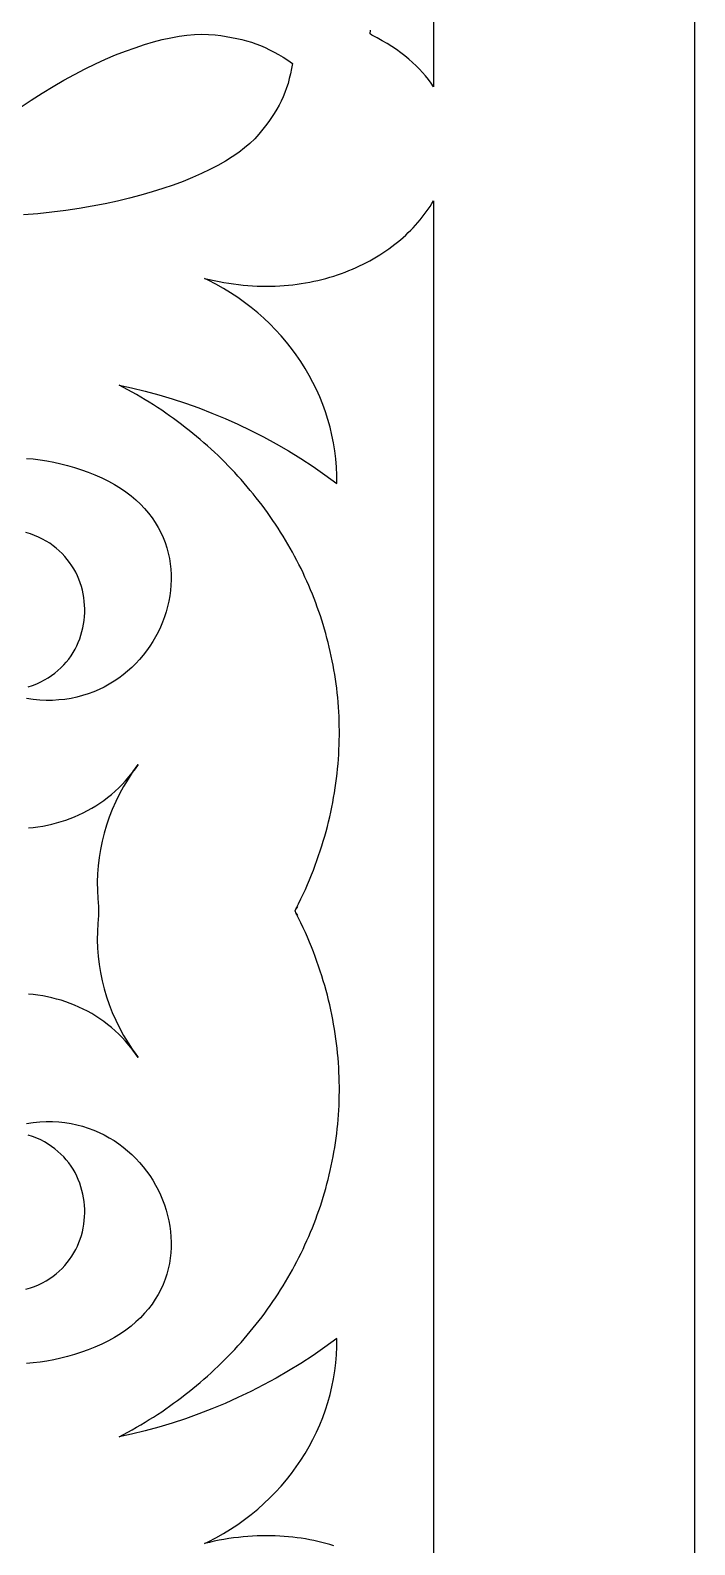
# Model space of a CAD drawing. Extents: x 2430 to 3430, y -1053 to 947.
# Drawn here: x 3302.3 to 3429.6, y -173.9 to 116 of the extents above; entities that cross this region are included whole.
import ezdxf

# ---------------------------------------------------------------- set-up
doc = ezdxf.new("R2010")
doc.units = 0
doc.layers.add('LAYER_1', color=18, linetype='CONTINUOUS')

msp = doc.modelspace()

# ---------------------------------------------------------------- linework, layer by layer
at = {"layer": 'LAYER_1'}
for points in [[(2429.56, -1052.54), (3429.56, -1052.54), (3429.56, 947.46), (2429.56, 947.46)], [(3322.41, -25.37), (3321.87, -26.11), (3321.99, -25.93), (3322.97, -24.56)]]:
    msp.add_lwpolyline(points, close=True, dxfattribs=at)
for points in [[(3379.56, 135.6), (3379.56, 105.21), (3379.09, 105.9), (3378.58, 106.58), (3378.04, 107.26), (3377.46, 107.93), (3376.85, 108.59), (3376.2, 109.23), (3375.52, 109.87), (3374.8, 110.5), (3374.05, 111.12), (3373.26, 111.72), (3372.43, 112.32), (3371.56, 112.9), (3370.66, 113.47), (3369.72, 114.02), (3368.74, 114.56), (3367.72, 115.08), (3367.42, 115.31), (3367.51, 116.02)], [(3300.41, 101.23), (3302.53, 102.64), (3304.63, 103.98), (3306.72, 105.25), (3308.78, 106.44), (3310.82, 107.56), (3312.84, 108.6), (3314.82, 109.57), (3316.77, 110.46), (3318.69, 111.28), (3320.57, 112.02), (3322.4, 112.68), (3324.19, 113.27), (3325.93, 113.78), (3327.61, 114.22), (3329.25, 114.58), (3330.82, 114.86), (3332.34, 115.07), (3333.78, 115.2), (3335.17, 115.25), (3336.48, 115.23), (3337.72, 115.12), (3338.81, 114.99), (3339.87, 114.83), (3340.89, 114.65), (3341.87, 114.45), (3342.83, 114.23), (3343.76, 113.98), (3344.67, 113.71), (3345.56, 113.4), (3346.44, 113.07), (3347.31, 112.7), (3348.17, 112.29), (3349.03, 111.85), (3349.89, 111.37), (3350.76, 110.85), (3351.64, 110.29), (3352.53, 109.68), (3352.36, 108.67), (3352.16, 107.69), (3351.94, 106.75), (3351.69, 105.85), (3351.41, 104.97), (3351.1, 104.12), (3350.76, 103.29), (3350.39, 102.47), (3349.98, 101.67), (3349.54, 100.88), (3349.06, 100.09), (3348.55, 99.31), (3348, 98.52), (3347.41, 97.73), (3346.1, 96.11), (3345.31, 95.23), (3344.39, 94.35), (3343.38, 93.48), (3342.25, 92.63), (3341.02, 91.78), (3339.69, 90.95), (3338.26, 90.13), (3336.74, 89.34), (3335.12, 88.56), (3333.4, 87.81), (3331.6, 87.08), (3329.71, 86.37), (3327.73, 85.69), (3325.68, 85.05), (3323.54, 84.43), (3321.32, 83.85), (3319.03, 83.31), (3316.66, 82.8), (3314.22, 82.33), (3311.72, 81.91), (3309.14, 81.52), (3306.5, 81.19), (3303.8, 80.9), (3301.04, 80.66)], [(3360.45, -174.14), (3359.71, -173.91), (3358.96, -173.69), (3358.19, -173.49), (3357.42, -173.3), (3356.64, -173.13), (3355.85, -172.97), (3355.05, -172.82), (3354.24, -172.69), (3353.43, -172.58), (3352.61, -172.47), (3351.78, -172.39), (3350.94, -172.32), (3350.1, -172.26), (3349.24, -172.22), (3348.38, -172.2), (3347.52, -172.19), (3346.64, -172.2), (3345.76, -172.23), (3344.88, -172.27), (3343.98, -172.34), (3343.08, -172.41), (3342.18, -172.51), (3341.27, -172.63), (3340.35, -172.76), (3339.43, -172.91), (3338.5, -173.08), (3337.56, -173.27), (3336.63, -173.48), (3335.68, -173.71), (3336.43, -173.35), (3337.9, -172.58), (3339.32, -171.77), (3340.71, -170.92), (3342.06, -170.02), (3343.37, -169.09), (3344.65, -168.11), (3345.88, -167.1), (3347.06, -166.05), (3348.21, -164.96), (3349.31, -163.84), (3350.37, -162.69), (3351.38, -161.5), (3352.35, -160.28), (3353.27, -159.04), (3354.15, -157.76), (3354.97, -156.46), (3355.75, -155.13), (3356.47, -153.77), (3357.15, -152.4), (3357.77, -150.99), (3358.35, -149.57), (3358.87, -148.13), (3359.33, -146.67), (3359.74, -145.19), (3360.1, -143.69), (3360.4, -142.18), (3360.64, -140.66), (3360.83, -139.12), (3360.95, -137.57), (3361.02, -136.01), (3361.03, -134.44), (3358.77, -136.1), (3356.48, -137.69), (3354.15, -139.2), (3351.8, -140.65), (3349.41, -142.03), (3347, -143.34), (3344.57, -144.59), (3342.11, -145.76), (3339.63, -146.87), (3337.13, -147.91), (3334.6, -148.88), (3332.06, -149.79), (3329.51, -150.63), (3326.93, -151.4), (3324.34, -152.11), (3321.74, -152.75), (3319.37, -153.27), (3320.21, -152.83), (3321.05, -152.37), (3321.88, -151.91), (3322.71, -151.44), (3323.52, -150.96), (3324.33, -150.47), (3325.13, -149.98), (3325.93, -149.48), (3326.72, -148.97), (3327.5, -148.45), (3328.27, -147.92), (3329.03, -147.38), (3329.79, -146.84), (3330.54, -146.29), (3331.29, -145.73), (3332.02, -145.17), (3332.75, -144.6), (3333.47, -144.02), (3334.18, -143.43), (3334.89, -142.84), (3335.58, -142.23), (3336.27, -141.63), (3336.95, -141.01), (3337.62, -140.39), (3338.29, -139.76), (3338.94, -139.12), (3339.59, -138.48), (3340.23, -137.83), (3340.86, -137.18), (3341.48, -136.52), (3342.1, -135.85), (3342.71, -135.18), (3343.3, -134.5), (3343.89, -133.81), (3344.47, -133.12), (3345.04, -132.42), (3345.61, -131.72), (3346.16, -131.01), (3346.71, -130.29), (3347.24, -129.57), (3347.77, -128.84), (3348.29, -128.11), (3348.8, -127.37), (3349.3, -126.63), (3349.79, -125.88), (3350.27, -125.13), (3350.74, -124.37), (3351.2, -123.61), (3351.66, -122.84), (3352.1, -122.07), (3352.54, -121.29), (3352.96, -120.5), (3353.38, -119.72), (3353.78, -118.93), (3354.18, -118.13), (3354.57, -117.33), (3354.94, -116.52), (3355.31, -115.71), (3355.67, -114.9), (3356.01, -114.08), (3356.35, -113.26), (3356.68, -112.44), (3356.99, -111.61), (3357.3, -110.77), (3357.6, -109.94), (3357.88, -109.1), (3358.16, -108.25), (3358.42, -107.4), (3358.68, -106.55), (3358.92, -105.7), (3359.15, -104.84), (3359.38, -103.98), (3359.59, -103.12), (3359.79, -102.25), (3359.98, -101.38), (3360.16, -100.51), (3360.33, -99.63), (3360.49, -98.75), (3360.64, -97.87), (3360.77, -96.99), (3360.9, -96.1), (3361.01, -95.21), (3361.11, -94.32), (3361.2, -93.43), (3361.28, -92.53), (3361.35, -91.64), (3361.41, -90.74), (3361.46, -89.84), (3361.49, -88.93), (3361.51, -88.03), (3361.52, -87.12), (3361.52, -86.21), (3361.51, -85.3), (3361.49, -84.39), (3361.45, -83.48), (3361.4, -82.56), (3361.34, -81.65), (3361.27, -80.73), (3361.19, -79.81), (3361.09, -78.89), (3360.98, -77.97), (3360.86, -77.05), (3360.73, -76.13), (3360.58, -75.21), (3360.43, -74.29), (3360.26, -73.36), (3360.07, -72.44), (3359.88, -71.51), (3359.67, -70.59), (3359.45, -69.66), (3359.22, -68.74), (3358.97, -67.81), (3358.71, -66.89), (3358.44, -65.96), (3358.16, -65.04), (3357.86, -64.11), (3357.55, -63.18), (3357.23, -62.26), (3356.89, -61.34), (3356.54, -60.41), (3356.18, -59.49), (3355.8, -58.57), (3355.41, -57.64), (3355.01, -56.72), (3354.59, -55.8), (3354.16, -54.88), (3353.72, -53.96), (3353.26, -53.05), (3353.51, -53.45), (3353.28, -53.05), (3353.04, -52.59), (3353.28, -52.13), (3353.51, -51.73), (3353.26, -52.14), (3353.72, -51.22), (3354.16, -50.3), (3354.59, -49.38), (3355.01, -48.46), (3355.41, -47.54), (3355.8, -46.62), (3356.18, -45.7), (3356.54, -44.77), (3356.89, -43.85), (3357.23, -42.92), (3357.55, -42), (3357.86, -41.07), (3358.16, -40.15), (3358.44, -39.22), (3358.71, -38.3), (3358.97, -37.37), (3359.22, -36.45), (3359.45, -35.52), (3359.67, -34.6), (3359.88, -33.67), (3360.07, -32.75), (3360.26, -31.82), (3360.43, -30.9), (3360.58, -29.98), (3360.73, -29.05), (3360.86, -28.13), (3360.98, -27.21), (3361.09, -26.29), (3361.19, -25.37), (3361.27, -24.45), (3361.34, -23.54), (3361.4, -22.62), (3361.45, -21.71), (3361.49, -20.79), (3361.51, -19.88), (3361.52, -18.97), (3361.52, -18.06), (3361.51, -17.16), (3361.49, -16.25), (3361.46, -15.35), (3361.41, -14.45), (3361.35, -13.55), (3361.28, -12.65), (3361.2, -11.75), (3361.11, -10.86), (3361.01, -9.97), (3360.9, -9.08), (3360.77, -8.2), (3360.64, -7.31), (3360.49, -6.43), (3360.33, -5.55), (3360.16, -4.68), (3359.98, -3.81), (3359.79, -2.94), (3359.59, -2.07), (3359.38, -1.2), (3359.15, -0.34), (3358.92, 0.51), (3358.68, 1.37), (3358.42, 2.22), (3358.16, 3.07), (3357.88, 3.91), (3357.6, 4.75), (3357.3, 5.59), (3356.99, 6.42), (3356.68, 7.25), (3356.35, 8.08), (3356.01, 8.9), (3355.67, 9.72), (3355.31, 10.53), (3354.94, 11.34), (3354.57, 12.14), (3354.18, 12.95), (3353.78, 13.74), (3353.38, 14.53), (3352.96, 15.32), (3352.54, 16.1), (3352.1, 16.88), (3351.66, 17.65), (3351.2, 18.42), (3350.74, 19.19), (3350.27, 19.94), (3349.79, 20.7), (3349.3, 21.45), (3348.8, 22.19), (3348.29, 22.93), (3347.77, 23.66), (3347.24, 24.38), (3346.71, 25.11), (3346.16, 25.82), (3345.61, 26.53), (3345.04, 27.24), (3344.47, 27.93), (3343.89, 28.63), (3343.3, 29.31), (3342.71, 29.99), (3342.1, 30.67), (3341.48, 31.33), (3340.86, 32), (3340.23, 32.65), (3339.59, 33.3), (3338.94, 33.94), (3338.29, 34.58), (3337.62, 35.21), (3336.95, 35.83), (3336.27, 36.44), (3335.58, 37.05), (3334.89, 37.65), (3334.18, 38.25), (3333.47, 38.83), (3332.75, 39.41), (3332.02, 39.98), (3331.29, 40.55), (3330.54, 41.11), (3329.79, 41.66), (3329.03, 42.2), (3328.27, 42.73), (3327.5, 43.26), (3326.72, 43.78), (3325.93, 44.29), (3325.13, 44.8), (3324.33, 45.29), (3323.52, 45.78), (3322.71, 46.26), (3321.88, 46.73), (3321.05, 47.19), (3320.21, 47.64), (3319.37, 48.09), (3321.74, 47.56), (3324.34, 46.92), (3326.93, 46.22), (3329.51, 45.44), (3332.06, 44.6), (3334.6, 43.7), (3337.13, 42.73), (3339.63, 41.69), (3342.11, 40.58), (3344.57, 39.4), (3347, 38.16), (3349.41, 36.85), (3351.8, 35.47), (3354.15, 34.02), (3356.48, 32.5), (3358.77, 30.92), (3361.03, 29.26), (3361.02, 30.83), (3360.95, 32.39), (3360.83, 33.94), (3360.64, 35.48), (3360.4, 37), (3360.1, 38.51), (3359.74, 40.01), (3359.33, 41.49), (3358.87, 42.95), (3358.35, 44.39), (3357.77, 45.81), (3357.15, 47.21), (3356.47, 48.59), (3355.75, 49.94), (3354.97, 51.27), (3354.15, 52.58), (3353.27, 53.85), (3352.35, 55.1), (3351.38, 56.32), (3350.37, 57.5), (3349.31, 58.66), (3348.21, 59.78), (3347.06, 60.87), (3345.88, 61.92), (3344.65, 62.93), (3343.37, 63.91), (3342.06, 64.84), (3340.71, 65.74), (3339.32, 66.59), (3337.9, 67.4), (3336.43, 68.16), (3335.68, 68.52), (3336.63, 68.3), (3337.56, 68.09), (3338.5, 67.9), (3339.43, 67.73), (3340.35, 67.58), (3341.27, 67.44), (3342.18, 67.33), (3343.08, 67.23), (3343.98, 67.15), (3344.88, 67.09), (3345.76, 67.05), (3346.64, 67.02), (3347.52, 67.01), (3348.38, 67.02), (3349.24, 67.04), (3350.1, 67.08), (3350.94, 67.13), (3351.78, 67.2), (3352.61, 67.29), (3353.43, 67.39), (3354.24, 67.51), (3355.05, 67.64), (3355.85, 67.79), (3356.64, 67.95), (3357.42, 68.12), (3358.19, 68.31), (3358.96, 68.51), (3359.71, 68.72), (3360.45, 68.95), (3361.19, 69.19), (3361.92, 69.45), (3362.63, 69.71), (3363.34, 69.99), (3364.04, 70.28), (3364.73, 70.58), (3365.4, 70.9), (3366.07, 71.22), (3366.72, 71.55), (3367.37, 71.9), (3368, 72.26), (3368.63, 72.62), (3369.24, 73), (3369.84, 73.39), (3370.43, 73.78), (3371.01, 74.19), (3371.57, 74.6), (3372.12, 75.03), (3372.67, 75.46), (3373.2, 75.9), (3373.71, 76.35), (3374.22, 76.81), (3374.71, 77.27), (3375.19, 77.74), (3375.65, 78.22), (3376.11, 78.71), (3376.54, 79.2), (3376.97, 79.7), (3377.38, 80.21), (3377.78, 80.72), (3378.16, 81.23), (3378.53, 81.76), (3378.89, 82.29), (3379.23, 82.82), (3379.56, 83.36), (3379.56, -52.59), (3379.56, -188.54)], [(3301.59, 34.06), (3302.9, 33.94), (3304.22, 33.77), (3305.53, 33.57), (3306.85, 33.32), (3308.17, 33.02), (3309.49, 32.69), (3310.8, 32.3), (3312.12, 31.88), (3313.43, 31.41), (3314.73, 30.89), (3316.06, 30.32), (3317.31, 29.7), (3318.49, 29.05), (3319.61, 28.36), (3320.67, 27.63), (3321.65, 26.88), (3322.58, 26.09), (3323.44, 25.27), (3324.24, 24.43), (3324.97, 23.56), (3325.65, 22.67), (3326.27, 21.76), (3326.82, 20.82), (3327.32, 19.87), (3327.76, 18.91), (3328.15, 17.92), (3328.47, 16.93), (3328.75, 15.93), (3328.97, 14.91), (3329.13, 13.89), (3329.25, 12.87), (3329.31, 11.84), (3329.32, 10.81), (3329.28, 9.78), (3329.19, 8.75), (3329.05, 7.72), (3328.87, 6.7), (3328.64, 5.69), (3328.36, 4.69), (3328.04, 3.7), (3327.68, 2.72), (3327.27, 1.75), (3326.82, 0.81), (3326.32, -0.12), (3325.79, -1.03), (3325.21, -1.92), (3324.6, -2.78), (3323.95, -3.62), (3323.26, -4.43), (3322.53, -5.21), (3321.77, -5.96), (3320.98, -6.68), (3320.15, -7.37), (3319.28, -8.01), (3318.38, -8.62), (3317.46, -9.19), (3316.5, -9.72), (3315.51, -10.2), (3314.49, -10.64), (3313.44, -11.03), (3312.37, -11.37), (3311.27, -11.66), (3310.14, -11.9), (3308.99, -12.08), (3307.81, -12.2), (3306.61, -12.27), (3305.39, -12.28), (3304.15, -12.23), (3302.89, -12.11), (3301.6, -11.93)], [(3301.95, -9.67), (3302.78, -9.4), (3303.57, -9.09), (3304.34, -8.74), (3305.06, -8.36), (3305.76, -7.96), (3306.42, -7.52), (3307.05, -7.05), (3307.65, -6.56), (3308.21, -6.05), (3308.74, -5.5), (3309.24, -4.94), (3309.71, -4.36), (3310.14, -3.75), (3310.54, -3.13), (3310.91, -2.49), (3311.24, -1.84), (3311.54, -1.17), (3311.81, -0.49), (3312.04, 0.2), (3312.24, 0.9), (3312.41, 1.61), (3312.55, 2.32), (3312.65, 3.04), (3312.72, 3.76), (3312.76, 4.49), (3312.77, 5.22), (3312.74, 5.95), (3312.68, 6.67), (3312.59, 7.39), (3312.47, 8.11), (3312.31, 8.82), (3312.12, 9.53), (3311.9, 10.22), (3311.64, 10.9), (3311.36, 11.58), (3311.04, 12.24), (3310.68, 12.88), (3310.3, 13.51), (3309.88, 14.12), (3309.43, 14.71), (3308.95, 15.29), (3308.44, 15.84), (3307.89, 16.37), (3307.31, 16.87), (3306.7, 17.34), (3306.06, 17.79), (3305.38, 18.21), (3304.68, 18.61), (3303.94, 18.96), (3303.16, 19.29), (3302.36, 19.58), (3301.52, 19.84)], [(3302.02, -36.68), (3302.92, -36.59), (3303.82, -36.47), (3304.72, -36.33), (3305.61, -36.16), (3306.5, -35.96), (3307.38, -35.73), (3308.25, -35.48), (3309.12, -35.2), (3309.97, -34.89), (3310.82, -34.56), (3311.66, -34.19), (3312.48, -33.8), (3313.3, -33.38), (3314.1, -32.93), (3314.89, -32.46), (3315.66, -31.96), (3316.42, -31.42), (3317.16, -30.86), (3317.88, -30.28), (3318.59, -29.66), (3319.28, -29.02), (3319.95, -28.35), (3320.6, -27.65), (3321.23, -26.92), (3321.83, -26.16), (3321.87, -26.11), (3321.07, -27.33), (3320.21, -28.75), (3319.43, -30.19), (3318.71, -31.66), (3318.05, -33.15), (3317.47, -34.65), (3316.95, -36.17), (3316.49, -37.7), (3316.11, -39.24), (3315.79, -40.8), (3315.53, -42.36), (3315.35, -43.93), (3315.23, -45.5), (3315.17, -47.07), (3315.19, -48.65), (3315.26, -50.22), (3315.4, -51.73), (3315.4, -52.59), (3315.4, -53.45), (3315.26, -54.97), (3315.19, -56.54), (3315.17, -58.11), (3315.23, -59.69), (3315.35, -61.26), (3315.53, -62.82), (3315.79, -64.39), (3316.11, -65.94), (3316.49, -67.48), (3316.95, -69.02), (3317.47, -70.53), (3318.05, -72.04), (3318.71, -73.52), (3319.43, -74.99), (3320.21, -76.43), (3321.07, -77.86), (3321.87, -79.08), (3322.41, -79.81), (3322.97, -80.62), (3321.99, -79.25), (3321.87, -79.08), (3321.83, -79.02), (3321.23, -78.27), (3320.6, -77.54), (3319.95, -76.84), (3319.28, -76.17), (3318.59, -75.52), (3317.88, -74.91), (3317.16, -74.32), (3316.42, -73.76), (3315.66, -73.23), (3314.89, -72.73), (3314.1, -72.25), (3313.3, -71.8), (3312.48, -71.38), (3311.66, -70.99), (3310.82, -70.63), (3309.97, -70.29), (3309.12, -69.98), (3308.25, -69.7), (3307.38, -69.45), (3306.5, -69.22), (3305.61, -69.03), (3304.72, -68.86), (3303.82, -68.71), (3302.92, -68.59), (3302.02, -68.51)], [(3301.52, -125.02), (3302.36, -124.76), (3303.16, -124.47), (3303.94, -124.15), (3304.68, -123.79), (3305.38, -123.4), (3306.06, -122.98), (3306.7, -122.53), (3307.31, -122.05), (3307.89, -121.55), (3308.44, -121.02), (3308.95, -120.47), (3309.43, -119.9), (3309.88, -119.31), (3310.3, -118.69), (3310.68, -118.07), (3311.04, -117.42), (3311.36, -116.76), (3311.64, -116.09), (3311.9, -115.4), (3312.12, -114.71), (3312.31, -114.01), (3312.47, -113.29), (3312.59, -112.58), (3312.68, -111.85), (3312.74, -111.13), (3312.77, -110.4), (3312.76, -109.67), (3312.72, -108.95), (3312.65, -108.22), (3312.55, -107.5), (3312.41, -106.79), (3312.24, -106.08), (3312.04, -105.38), (3311.81, -104.69), (3311.54, -104.01), (3311.24, -103.34), (3310.91, -102.69), (3310.54, -102.05), (3310.14, -101.43), (3309.71, -100.83), (3309.24, -100.24), (3308.74, -99.68), (3308.21, -99.14), (3307.65, -98.62), (3307.05, -98.13), (3306.42, -97.66), (3305.76, -97.23), (3305.06, -96.82), (3304.34, -96.44), (3303.57, -96.1), (3302.78, -95.79), (3301.95, -95.51)], [(3301.6, -93.25), (3302.89, -93.07), (3304.15, -92.96), (3305.39, -92.9), (3306.61, -92.91), (3307.81, -92.98), (3308.99, -93.11), (3310.14, -93.29), (3311.27, -93.53), (3312.37, -93.82), (3313.44, -94.16), (3314.49, -94.55), (3315.51, -94.99), (3316.5, -95.47), (3317.46, -96), (3318.38, -96.56), (3319.28, -97.17), (3320.15, -97.82), (3320.98, -98.5), (3321.77, -99.22), (3322.53, -99.97), (3323.26, -100.75), (3323.95, -101.56), (3324.6, -102.4), (3325.21, -103.26), (3325.79, -104.15), (3326.32, -105.06), (3326.82, -105.99), (3327.27, -106.94), (3327.68, -107.9), (3328.04, -108.88), (3328.36, -109.87), (3328.64, -110.87), (3328.87, -111.89), (3329.05, -112.91), (3329.19, -113.93), (3329.28, -114.96), (3329.32, -115.99), (3329.31, -117.02), (3329.25, -118.05), (3329.13, -119.08), (3328.97, -120.1), (3328.75, -121.11), (3328.47, -122.11), (3328.15, -123.11), (3327.76, -124.09), (3327.32, -125.06), (3326.82, -126.01), (3326.27, -126.94), (3325.65, -127.85), (3324.97, -128.75), (3324.24, -129.61), (3323.44, -130.46), (3322.58, -131.27), (3321.65, -132.06), (3320.67, -132.82), (3319.61, -133.54), (3318.49, -134.23), (3317.31, -134.89), (3316.06, -135.5), (3314.73, -136.08), (3313.43, -136.59), (3312.12, -137.06), (3310.8, -137.49), (3309.49, -137.87), (3308.17, -138.21), (3306.85, -138.5), (3305.53, -138.75), (3304.22, -138.96), (3302.9, -139.12), (3301.59, -139.25)]]:
    msp.add_lwpolyline(points, dxfattribs=at)

doc.saveas('drawing.dxf')
